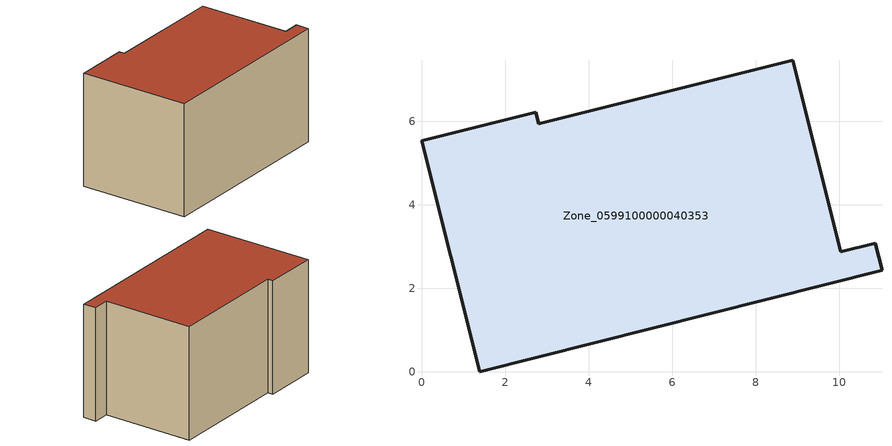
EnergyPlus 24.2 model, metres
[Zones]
Zone_0599100000040353
 floor ground (C_G): 10.03,2.88 10.86,3.08 11.02,2.43 1.39,0 0,5.53 2.74,6.21 2.81,5.94 8.88,7.46 z0
 wall outside (C_F): 2.81,5.94 2.74,6.21 0,5.53 1.39,0 11.02,2.43 10.86,3.08 10.03,2.88 8.88,7.46 2.81,5.94 z0:5.8
 roof outside (C_R): 1.39,0 11.02,2.43 10.86,3.08 10.03,2.88 8.88,7.46 2.81,5.94 2.74,6.21 0,5.53 z5.8
[BUILDING]
Pand.0599100000040353: North Axis=0; Terrain=City; Loads Convergence Tolerance Value=0.04; Temperature Convergence Tolerance Value=0.4; Solar Distribution=FullExterior; Maximum Number of Warmup Days=25; Minimum Number of Warmup Days=1
[Site:Location]
Rotterdam.The.Hague.AP_ZH_NLD Design_Conditions: Latitude=51.96; Longitude=4.45; Time Zone=1; Elevation=-4.5
[SITE:GROUNDTEMPERATURE:BUILDINGSURFACE]
18, 18, 18, 18, 18, 18, 18, 18, 18, 18, 18, 18
[MATERIAL] Thermal Absorptance=0.9; Solar Absorptance=0.7; Visible Absorptance=0.7
Name | Roughness | Thickness | Conductivity | Density | Specific Heat
G.TI.1975-1991 | MediumSmooth | 0.15 | 0.288461 | 540 | 1210
F.TI.1975-1991 | Rough | 0.3 | 0.230769 | 1920 | 840
R.TI.1975-1991 | MediumRough | 0.2 | 0.153846 | 1500 | 1000
[CONSTRUCTION]
C_G: G.TI.1975-1991
C_F: F.TI.1975-1991
C_R: R.TI.1975-1991
[ZONE]
Zone_0599100000040353: Type=1; Multiplier=1; Ceiling Height=Autocalculate; Volume=Autocalculate; Floor Area=autocalculate; Part of Total Floor Area=Yes
[ZONEINFILTRATION:DESIGNFLOWRATE]
Infil_Zone_0599100000040353: Zone or ZoneList or Space or SpaceList=Zone_0599100000040353; Schedule=AlwaysOn; Design Flow Rate Calculation Method=Flow/Area; Flow Rate per Floor Area=0.003; Constant Term Coefficient=1; Temperature Term Coefficient=0; Velocity Term Coefficient=0; Velocity Squared Term Coefficient=0
[HVACTEMPLATE:ZONE:IDEALLOADSAIRSYSTEM]
Zone_0599100000040353: Maximum Heating Supply Air Temperature=50; Minimum Cooling Supply Air Temperature=13; Maximum Heating Supply Air Humidity Ratio=0.0156; Minimum Cooling Supply Air Humidity Ratio=0.0077; Heating Limit=NoLimit; Cooling Limit=NoLimit; Dehumidification Control Type=ConstantSensibleHeatRatio; Cooling Sensible Heat Ratio=0.7; Dehumidification Setpoint=60; Humidification Control Type=None; Humidification Setpoint=30; Outdoor Air Method=None; Outdoor Air Flow Rate per Person=0.00944; Outdoor Air Flow Rate per Zone Floor Area=0; Outdoor Air Flow Rate per Zone=0; Demand Controlled Ventilation Type=None; Outdoor Air Economizer Type=NoEconomizer; Heat Recovery Type=None; Sensible Heat Recovery Effectiveness=0.7; Latent Heat Recovery Effectiveness=0.65
[ZONECONTROL:THERMOSTAT]
ThermostatControl_Zone_0599100000040353: Zone or ZoneList=Zone_0599100000040353; Control Type Schedule=DualSetpointControlType; Control 1=Thermostat_Zone_0599100000040353; Temperature Difference Between Cutout And Setpoint=0
[THERMOSTATSETPOINT:DUALSETPOINT]
Thermostat_Zone_0599100000040353: Heating Setpoint Temperature Schedule=HeatingSetpoint_Zone_0599100000040353; Cooling Setpoint Temperature Schedule=CoolingSetpoint_Zone_0599100000040353
[SCHEDULE:COMPACT]
HeatingSetpoint_Zone_0599100000040353: Through: 12/31, For: AllDays, Until: 24:00, 21
CoolingSetpoint_Zone_0599100000040353: Through: 12/31, For: AllDays, Until: 24:00, 24
DualSetpointControlType: Through: 12/31, For: AllDays, Until: 24:00, 4
AlwaysOn: Through: 12/31, For: AllDays, Until: 24:00, 1
